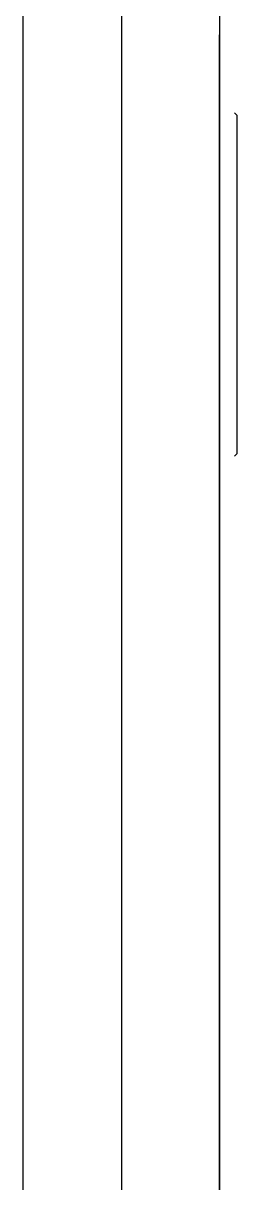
# Model space of a CAD drawing. Extents: x -3080 to 28500, y -1326 to 31609.
# Drawn here: x 14560.86 to 14565.21, y 26378.29 to 26401.93 of the extents above; entities that cross this region are included whole.
import ezdxf

# ---------------------------------------------------------------- set-up
doc = ezdxf.new("R2010")
doc.units = 0
doc.header["$LTSCALE"] = 100
for name, color, linetype in [('0-xref', 8, 'Continuous'), ('188K-SM-07-F10-MECH-CR PIPE-Y2257103$0$AP6B-SM-08-FNN-340-A(13)_Ver1$0$18P2-SM-08-FNN-320-A(5)-20190426-JEN$0$18P2-SM-08-FNN-320-A(5)-20190318-JEN$0$SM-08-FNN-300-A(5)-JEN$0$15P6-SM-08-FNN-320-A(10)-UIS-TCM$0$15P6-SM-08-FNN-00-(@10)170308-MIC$0$0-CDS', 140, 'Continuous'), ('188K-SM-07-F10-MECH-CR PIPE-Y2257103$0$AP7P1-SM-08-FNN-120-A(4)-SMP$0$15P6-SM-08-FNN-320-A(10)-UIS-TCM$0$15P6-SM-08-FNN-00-(@10)170308-MIC$0$0-CDS', 140, 'Continuous')]:
    doc.layers.add(name, color=color, linetype=linetype)

# ---------------------------------------------------------------- blocks, each defined once
blk = doc.blocks.new('188K-SM-07-F10-MECH-CR PIPE-Y2257103$0$CDS-CVD')
at = {"layer": '188K-SM-07-F10-MECH-CR PIPE-Y2257103$0$AP6B-SM-08-FNN-340-A(13)_Ver1$0$18P2-SM-08-FNN-320-A(5)-20190426-JEN$0$18P2-SM-08-FNN-320-A(5)-20190318-JEN$0$SM-08-FNN-300-A(5)-JEN$0$15P6-SM-08-FNN-320-A(10)-UIS-TCM$0$15P6-SM-08-FNN-00-(@10)170308-MIC$0$0-CDS', "ltscale": 0.1}
blk.add_line((14562.86, -72855.477), (14562.86, -73013.977), dxfattribs=at)
blk.add_lwpolyline([(14564.86, -73013.977), (14560.86, -73013.977), (14560.86, -72855.477), (14564.86, -72855.477)], close=True, dxfattribs=at)
at = {"layer": '188K-SM-07-F10-MECH-CR PIPE-Y2257103$0$AP7P1-SM-08-FNN-120-A(4)-SMP$0$15P6-SM-08-FNN-320-A(10)-UIS-TCM$0$15P6-SM-08-FNN-00-(@10)170308-MIC$0$0-CDS', "ltscale": 0.1}
for p, q in [((14564.86, -72984.477), (14564.86, -72933.072)), ((14565.21, -72934.709), (14565.16, -72934.659)), ((14565.21, -72934.709), (14565.21, -72941.609)), ((14565.21, -72941.609), (14565.16, -72941.659)), ((14565.16, -72941.659), (14565.21, -72941.609))]:
    blk.add_line(p, q, dxfattribs=at)
blk = doc.blocks.new('188K-SM-07-F10-MECH-CR PIPE-Y2257103')
blk.add_blockref('188K-SM-07-F10-MECH-CR PIPE-Y2257103$0$CDS-CVD', (0, 99334.763))

msp = doc.modelspace()

# ---------------------------------------------------------------- block references
at = {"layer": '0-xref'}
msp.add_blockref('188K-SM-07-F10-MECH-CR PIPE-Y2257103', (0, 0), dxfattribs=at)

doc.saveas('drawing.dxf')
